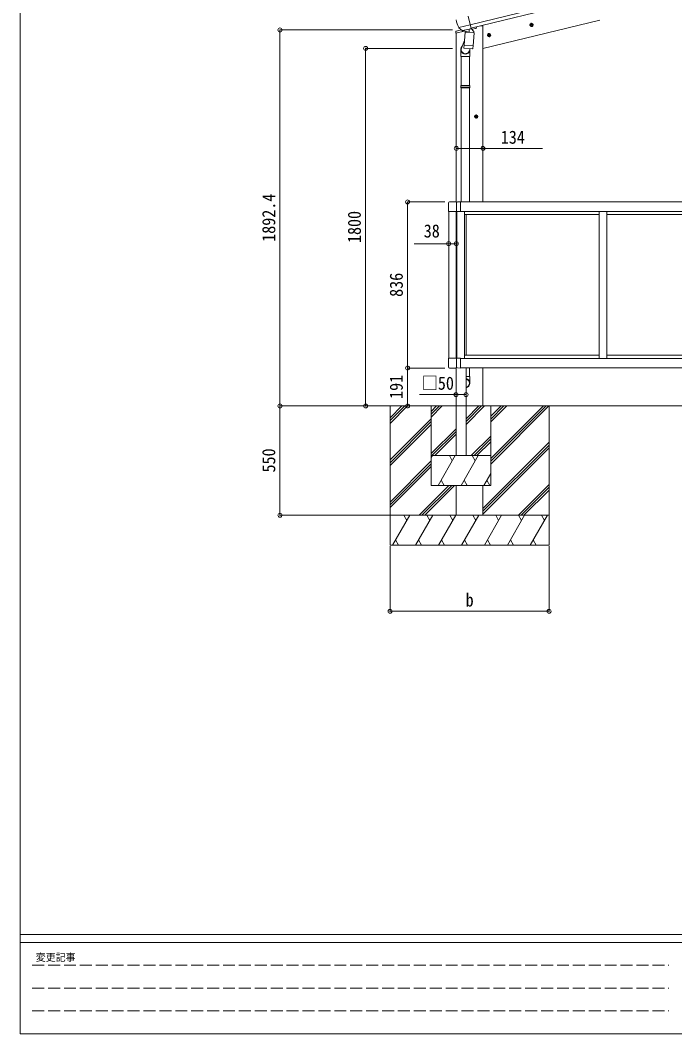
# Model space of a CAD drawing. Units: millimetres at full size, sheet at 1:20. Extents: x -5590 to 5652, y -3902 to 3858.
# Drawn here: x -5590 to -2298, y -3902 to 1199 of the extents above; entities that cross this region are included whole.
import ezdxf
from ezdxf.enums import TextEntityAlignment as Align

# ---------------------------------------------------------------- set-up
doc = ezdxf.new("R2010")
doc.units = ezdxf.units.MM
doc.header["$LTSCALE"] = 20
doc.header["$PDMODE"] = 32
doc.header["$PDSIZE"] = 20
doc.linetypes.add('DASHED3', pattern=[4, 3, -1])
for name, color, linetype, lineweight in [('0-0_0', 7, 'Continuous', 9), ('0-1_本体', 7, 'Continuous', 9), ('0-2_部品', 7, 'Continuous', 9), ('0-A_寸法', 6, 'Continuous', 9), ('1-0_FRAME', 7, 'Continuous', 9), ('1-1_GLASS', 4, 'Continuous', 9), ('1-2_GLASS_SEAL', 7, 'Continuous', 9), ('1-4_DIM2', 4, 'Continuous', 9), ('1-A', 6, 'Continuous', 9), ('F-0_240', 7, 'Continuous', 9)]:
    doc.layers.add(name, color=color, linetype=linetype, lineweight=lineweight)
doc.styles.add('ＭＳ ゴシック', font='')
doc.styles.get('ＭＳ ゴシック').set_extended_font_data('MS Gothic')

msp = doc.modelspace()

# ---------------------------------------------------------------- linework, layer by layer
at = {"layer": '0-0_0'}
for p, q in [((-3263.04, -741.97), (-3747.33, -741.97)), ((-3730.04, -741.97), (-3730.04, -1441.97)), ((-3730.04, -801.34), (-3670.67, -741.97)), ((-3730.04, -815.48), (-3656.53, -741.97)), ((-3730.04, -829.62), (-3642.39, -741.97)), ((-3263.04, -741.97), (-1253.69, -741.97)), ((-3223.04, -793.81), (-3171.2, -741.97)), ((-3223.04, -822.1), (-3142.91, -741.97)), ((-3223.04, -807.96), (-3157.05, -741.97)), ((-3223.04, -1005.94), (-2959.06, -741.97)), ((-3223.04, -1034.23), (-2930.78, -741.97)), ((-3223.04, -1020.09), (-2944.92, -741.97)), ((-2930.04, -741.97), (-2930.04, -1441.97)), ((-3730.04, -1013.47), (-3523.04, -806.47)), ((-3730.04, -1027.61), (-3523.04, -820.61)), ((-3730.04, -1041.75), (-3523.04, -834.75)), ((-3263.04, -1258.08), (-2930.04, -925.08)), ((-3263.04, -1272.22), (-2930.04, -939.22)), ((-3263.04, -1286.36), (-2930.04, -953.36)), ((-3730.04, -1225.6), (-3523.04, -1018.6)), ((-3730.04, -1239.74), (-3523.04, -1032.74)), ((-3730.04, -1253.88), (-3523.04, -1046.89)), ((-3584.28, -1291.97), (-3434.28, -1141.97)), ((-3570.14, -1291.97), (-3420.14, -1141.97)), ((-3556, -1291.97), (-3405.99, -1141.97)), ((-3084.8, -1291.97), (-2930.04, -1137.21)), ((-3070.66, -1291.97), (-2930.04, -1151.35)), ((-3056.52, -1291.97), (-2930.04, -1165.49)), ((-2930.04, -1291.97), (-3730.04, -1291.97)), ((-3717.34, -1441.97), (-3630.74, -1291.97)), ((-3645.74, -1317.95), (-3660.74, -1291.97)), ((-3601.87, -1441.97), (-3515.27, -1291.97)), ((-3530.27, -1317.95), (-3545.27, -1291.97)), ((-3486.4, -1441.97), (-3399.8, -1291.97)), ((-3414.8, -1317.95), (-3429.8, -1291.97)), ((-3370.93, -1441.97), (-3284.33, -1291.97)), ((-3299.33, -1317.95), (-3314.33, -1291.97)), ((-3255.46, -1441.97), (-3168.86, -1291.97)), ((-3183.86, -1317.95), (-3198.86, -1291.97)), ((-3139.99, -1441.97), (-3053.39, -1291.97)), ((-3083.39, -1291.97), (-3068.39, -1317.95)), ((-3024.52, -1441.97), (-2937.92, -1291.97)), ((-2967.92, -1291.97), (-2952.92, -1317.95)), ((-3702.34, -1415.99), (-3687.34, -1441.97)), ((-3586.87, -1415.99), (-3571.87, -1441.97)), ((-3471.4, -1415.99), (-3456.4, -1441.97)), ((-3355.93, -1415.99), (-3340.93, -1441.97)), ((-3240.46, -1415.99), (-3225.46, -1441.97)), ((-3124.99, -1415.99), (-3109.99, -1441.97)), ((-3009.52, -1415.99), (-2994.52, -1441.97)), ((-3730.04, -1441.97), (-2930.04, -1441.97))]:
    msp.add_line(p, q, dxfattribs=at)
at = {"layer": '0-1_本体', "color": 4}
for p, q in [((-3326.98, 1175.87), (-2843.94, 1293.19)), ((-3323, 1159.29), (-2839.91, 1276.63)), ((-3263.04, 1057.91), (-2674.26, 1199.27)), ((-3397.04, 1134.92), (-3397.04, 283.29)), ((-3263.04, 1171.03), (-3274.67, 1171.03)), ((-3263.04, 1171.03), (-3263.04, 285.13)), ((-3263.04, -550.87), (-3263.04, -741.97))]:
    msp.add_line(p, q, dxfattribs=at)
at = {"layer": '0-2_部品'}
for p, q in [((-3384.42, 1162.34), (-3326.91, 1176.14)), ((-3028.01, 1173.47), (-3008.57, 1178.14)), ((-3023.46, 1181.25), (-3025.59, 1174.06)), ((-3016.16, 1183), (-3023.46, 1181.25)), ((-3015.95, 1166.08), (-3020.62, 1185.53)), ((-3010.99, 1177.56), (-3016.16, 1183)), ((-3013.12, 1170.36), (-3010.99, 1177.56)), ((-3399.6, 1134.31), (-3356.9, 1144.56)), ((-3399.6, 1141.2), (-3399.6, 1134.31)), ((-3371.09, 1150.41), (-3397.3, 1144.12)), ((-3367.57, 1147.43), (-3383.94, 1161.92)), ((-3364.86, 1146.86), (-3357.34, 1148.67)), ((-3364.02, 1146.97), (-3362.49, 1147.33)), ((-3362.49, 1147.33), (-3325.79, 1156.15)), ((-3360.65, 1147.11), (-3360.71, 1146.37)), ((-3359.95, 1145.33), (-3334.13, 1138.89)), ((-3353.03, 1139.98), (-3357.71, 1073.14)), ((-3307.34, 1136.78), (-3353.03, 1139.98)), ((-3351.26, 1143.16), (-3351.49, 1139.87)), ((-3331.74, 1154.32), (-3332.76, 1139.71)), ((-3325.79, 1156.15), (-3324.26, 1156.51)), ((-3322.7, 1158.62), (-3321.76, 1158.55)), ((-3321.76, 1158.55), (-3308.45, 1143.23)), ((-3317.77, 1153.96), (-3298.88, 1158.49)), ((-3312.02, 1069.95), (-3307.34, 1136.78)), ((-3308.45, 1143.23), (-3308.89, 1136.89)), ((-3295.05, 1166.67), (-3295.05, 1163.35)), ((-3241.93, 1122.11), (-3222.49, 1126.78)), ((-3237.38, 1129.89), (-3239.51, 1122.7)), ((-3230.08, 1131.65), (-3237.38, 1129.89)), ((-3229.88, 1114.73), (-3234.55, 1134.17)), ((-3224.91, 1126.2), (-3230.08, 1131.65)), ((-3227.04, 1119.01), (-3224.91, 1126.2)), ((-3355.97, 1097.91), (-3370.67, 1059.36)), ((-3358.56, 1060.67), (-3357.69, 1073.14)), ((-3312.02, 1069.95), (-3357.71, 1073.14)), ((-3374.04, 1017.27), (-3374.04, 1051.63)), ((-3358.17, 1059.32), (-3358.17, 1059.32)), ((-3356.72, 1058.54), (-3315.02, 1055.62)), ((-3326.64, 1056.43), (-3331.18, 1045.11)), ((-3328.04, 1051.93), (-3328.04, 1017.27)), ((-3312.03, 1069.95), (-3312.92, 1057.25)), ((-3328.04, 1017.27), (-3374.04, 1017.27)), ((-3372.04, 1017.27), (-3372.04, 870.58)), ((-3330.04, 1017.27), (-3330.04, 870.58)), ((-3374.04, 868.58), (-3373.04, 870.58)), ((-3328.04, 868.58), (-3374.04, 868.58)), ((-3329.04, 870.58), (-3373.04, 870.58)), ((-3328.04, 868.58), (-3329.04, 870.58)), ((-3328.04, 868.58), (-3328.04, 860.58)), ((-3328.04, 860.58), (-3374.04, 860.58)), ((-3329.04, 858.58), (-3373.04, 858.58)), ((-3372.04, 858.58), (-3372.04, 285.13)), ((-3330.04, 858.58), (-3330.04, 285.13)), ((-3328.04, 860.58), (-3329.04, 858.58)), ((-3286.54, 714.53), (-3306.54, 714.53)), ((-3296.54, 722.04), (-3303.04, 718.29)), ((-3303.04, 718.29), (-3303.04, 710.78)), ((-3296.54, 704.53), (-3296.54, 724.53)), ((-3290.04, 718.29), (-3296.54, 722.04)), ((-3303.04, 710.78), (-3296.54, 707.03))]:
    msp.add_line(p, q, dxfattribs=at)
for points in [[(-3332.06, 1154.74), (-3322.33, 1157.07), (-3337.49, 1220.18)], [(-3025.59, 1174.06), (-3020.42, 1168.61), (-3013.12, 1170.36)], [(-3384.69, 1162.92), (-3384.1, 1162.07), (-3383.94, 1161.92)], [(-3332.06, 1154.74), (-3332.29, 1154.58), (-3357.06, 1148.64), (-3357.34, 1148.67)], [(-3239.51, 1122.7), (-3234.34, 1117.25), (-3227.04, 1119.01)], [(-3374.04, 868.58), (-3374.04, 860.58), (-3373.04, 858.58)], [(-3296.54, 707.03), (-3290.04, 710.78), (-3290.04, 718.29)]]:
    msp.add_lwpolyline(points, dxfattribs=at)
for centre, radius in [((-3018.29, 1175.81), 8.5), ((-3018.29, 1175.81), 7.7), ((-3018.29, 1175.81), 6.5), ((-3232.21, 1124.45), 8.5), ((-3232.21, 1124.45), 7.7), ((-3232.21, 1124.45), 6.5), ((-3296.54, 714.53), 8.5), ((-3296.54, 714.53), 7.7), ((-3296.54, 714.53), 6.5)]:
    msp.add_circle(centre, radius, dxfattribs=at)
for centre, radius, start, end in [((-3201.39, 1248.74), 202.4, 193.5, 205.09125), ((-3396.6, 1141.2), 3, 103.5, 180), ((-3364.14, 1147.45), 0.5, 248.23754, 283.5), ((-3361.15, 1147.14), 0.5, 356, 103.5), ((-3359.71, 1146.3), 1, 176, 256), ((-3333.78, 1139.86), 1.03, 250.03897, 351.96569), ((-3331.14, 1154.24), 0.604, 100.59842, 172.20595), ((-3324.37, 1157), 0.5, 283.5, 318.76246), ((-3300.05, 1163.35), 5, 283.5, 0), ((-3344.04, 1051.63), 30, 177.45142, 180), ((-3356.62, 1060.5), 1.95, 175.04017, 217.47766), ((-3356.58, 1060.53), 2, 217.40962, 266), ((-3314.88, 1057.62), 2, 266, 349.46843)]:
    msp.add_arc(centre, radius, start, end, dxfattribs=at)
for centre, major_axis, ratio, start_param, end_param in [((-3365.58, 1149.68), (-0.73, -2.92), 0.997631, 5.8041905, 6.6006116), ((-3365.52, 1149.91), (2.63, 3.16), 0.650902, 4.0958226, 4.1686332), ((-3365.55, 1149.78), (-0.73, -2.92), 0.997631, 0.3902369, 0.4789948), ((-3351.04, 1051.93), (23, 0), 0.996195, 2.3585569, 6.3253237), ((-3351.04, 1051.93), (21, 0), 0.996195, 2.7786684, 5.9512394)]:
    msp.add_ellipse(centre, major_axis=major_axis, ratio=ratio, start_param=start_param, end_param=end_param, dxfattribs=at)
at = {"layer": '0-A_寸法'}
for p, q in [((-4283.88, 1150.43), (-3415.57, 1150.43)), ((-4283.88, 1150.43), (-4283.88, -741.97)), ((-3853.22, 1058.01), (-3415.57, 1058.01)), ((-3853.22, -741.97), (-3853.22, 1058.01)), ((-3397.04, 554.08), (-3263.04, 554.08)), ((-3263.04, 554.08), (-2963.04, 554.08)), ((-3642.31, 285.03), (-3454.05, 285.03)), ((-3642.31, 285.03), (-3642.31, -550.97)), ((-4283.88, -741.97), (-3730.04, -741.97)), ((-4283.88, -1291.97), (-4283.88, -741.97)), ((-3853.22, -741.97), (-3415.57, -741.97)), ((-4283.88, -1291.97), (-3730.04, -1291.97)), ((-3730.04, -1775.29), (-3730.04, -1447.83)), ((-2930.04, -1775.29), (-2930.04, -1447.83)), ((-2930.04, -1775.29), (-3730.04, -1775.29))]:
    msp.add_line(p, q, dxfattribs=at)
for p in [(-4283.88, 1150.43), (-3853.22, 1058.01), (-3397.04, 554.08), (-3263.04, 554.08), (-3642.31, 285.03), (-3642.31, -550.97), (-4283.88, -741.97), (-3853.22, -741.97), (-4283.88, -1291.97), (-3730.04, -1775.29), (-2930.04, -1775.29)]:
    msp.add_point(p, dxfattribs=at)
at = {"layer": '1-0_FRAME', "color": 6}
for p, q in [((-3435.04, 74.81), (-3609.24, 74.81)), ((-3435.04, 74.81), (-3397.04, 74.81)), ((-3581.39, -685.12), (-3348.04, -685.12))]:
    msp.add_line(p, q, dxfattribs=at)
at = {"layer": '1-0_FRAME'}
for p, q in [((-3398.04, -549.32), (-3398.04, -991.97)), ((-3348.04, -550.65), (-3348.04, -991.97)), ((-3331.02, -550.66), (-3331.02, -593.31)), ((-3329.02, -593.31), (-3348.04, -593.31)), ((-3329.02, -627.97), (-3329.02, -593.31)), ((-3523.04, -741.97), (-3523.04, -1141.97)), ((-3523.04, -769.31), (-3495.7, -741.97)), ((-3523.04, -783.46), (-3481.55, -741.97)), ((-3523.04, -797.6), (-3467.41, -741.97)), ((-3348.04, -834.73), (-3255.28, -741.97)), ((-3348.04, -820.59), (-3269.42, -741.97)), ((-3348.04, -806.45), (-3283.56, -741.97)), ((-3223.04, -1141.97), (-3223.04, -741.97)), ((-3523.04, -981.45), (-3398.04, -856.45)), ((-3519.42, -991.97), (-3398.04, -870.59)), ((-3505.28, -991.97), (-3398.04, -884.73)), ((-3321.43, -991.97), (-3223.04, -893.58)), ((-3307.29, -991.97), (-3223.04, -907.72)), ((-3293.15, -991.97), (-3223.04, -921.86)), ((-3523.04, -1001.78), (-3517.38, -991.97)), ((-3523.04, -991.97), (-3223.04, -991.97)), ((-3488.51, -1141.97), (-3401.91, -991.97)), ((-3416.91, -1017.95), (-3431.91, -991.97)), ((-3373.04, -1141.97), (-3286.44, -991.97)), ((-3301.44, -1017.95), (-3316.44, -991.97)), ((-3473.51, -1115.99), (-3458.51, -1141.97)), ((-3358.04, -1115.99), (-3343.04, -1141.97)), ((-3257.57, -1141.97), (-3223.04, -1082.17)), ((-3242.57, -1115.99), (-3227.57, -1141.97)), ((-3523.04, -1141.97), (-3223.04, -1141.97)), ((-3398.04, -1141.97), (-3398.04, -1291.97)), ((-3263.04, -1141.97), (-3263.04, -1291.97))]:
    msp.add_line(p, q, dxfattribs=at)
for centre, major_axis, ratio, start_param, end_param in [((-3352.02, -626.22), (-23, 0), 0.996195, 3.1415927, 4.5386171), ((-3352.02, -627.97), (-23, 0), 0.996195, 3.1415927, 4.5386171), ((-3352.02, -627.97), (21, 0), 0.996195, 4.9029045, 7.6634661), ((-3352.02, -627.97), (0, -23.43), 0.981806, 0.1737718, 1.5707963)]:
    msp.add_ellipse(centre, major_axis=major_axis, ratio=ratio, start_param=start_param, end_param=end_param, dxfattribs=at)
at = {"layer": '1-0_FRAME', "color": 6}
for p in [(-3435.04, 74.81), (-3397.04, 74.81), (-3398.04, -685.12), (-3348.04, -685.12)]:
    msp.add_point(p, dxfattribs=at)
at = {"layer": '1-1_GLASS'}
for p, q in [((-3435.05, 236.43), (-3435.05, -502.29)), ((-3397.04, -502.17), (-3397.04, 236.43))]:
    msp.add_line(p, q, dxfattribs=at)
at = {"layer": '1-2_GLASS_SEAL'}
for p, q in [((-3436.05, 236.43), (-3436.05, 280.13)), ((-3430.55, 285.63), (-3401.55, 285.63)), ((-3396.05, 280.13), (-3396.05, 236.43)), ((-3395.54, 272.13), (-3396.05, 272.13)), ((-3396.05, 236.43), (-3436.05, 236.43)), ((-3395.54, 237.13), (-3396.05, 237.13)), ((-3436.05, -502.17), (-3436.05, -545.87)), ((-3396.05, -502.17), (-3436.05, -502.17)), ((-3396.05, -545.87), (-3396.05, -502.17)), ((-3430.55, -551.37), (-3401.55, -551.37))]:
    msp.add_line(p, q, dxfattribs=at)
for centre, start, end in [((-3430.55, 280.13), 90, 180), ((-3401.55, 280.13), 0, 90), ((-3430.55, -545.87), 180, 270), ((-3401.55, -545.87), 270, 0)]:
    msp.add_arc(centre, 5.5, start, end, dxfattribs=at)
at = {"layer": '1-4_DIM2'}
for p, q in [((-3395.54, 272.13), (-3396.05, 272.13)), ((-3395.54, 279.34), (-3395.54, 236.43)), ((-3375.04, 285.62), (-3390.33, 284.83)), ((-3375.04, 285.62), (-3375.04, 236.43)), ((-1943.04, 285.13), (-3375.04, 285.13)), ((-3395.54, 237.13), (-3396.05, 237.13)), ((-3375.04, 236.43), (-3395.54, 236.43)), ((-3395.04, -502.17), (-3395.04, 236.43)), ((-1943.04, 236.63), (-3375.04, 236.63)), ((-3355.04, -502.37), (-3355.04, 236.63)), ((-2679.04, 221.13), (-3355.04, 221.13)), ((-3347.04, -486.87), (-3347.04, 221.13)), ((-2679.04, -502.37), (-2679.04, 236.63)), ((-2639.04, -502.37), (-2639.04, 236.63)), ((-1963.04, 221.13), (-2639.04, 221.13)), ((-3396.05, -545.87), (-3396.05, -502.17)), ((-3395.54, -502.99), (-3396.05, -502.99)), ((-3375.04, -502.17), (-3395.54, -502.17)), ((-3395.54, -545.07), (-3395.54, -502.17)), ((-3375.04, -551.37), (-3375.04, -502.17)), ((-1943.04, -502.37), (-3375.04, -502.37)), ((-2679.04, -486.87), (-3355.04, -486.87)), ((-1963.04, -486.87), (-2639.04, -486.87)), ((-3395.54, -537.99), (-3396.05, -537.99)), ((-3375.04, -551.37), (-3390.33, -550.57)), ((-3375.04, -550.87), (-1943.04, -550.87))]:
    msp.add_line(p, q, dxfattribs=at)
for centre, start, end in [((-3390.04, 279.34), 93, 180), ((-3401.55, -545.87), 270, 0), ((-3390.04, -545.07), 180, 267)]:
    msp.add_arc(centre, 5.5, start, end, dxfattribs=at)
at = {"layer": '1-A'}
for p, q in [((-3642.31, -550.97), (-3454.05, -550.97)), ((-3642.31, -741.97), (-3642.31, -550.97)), ((-3642.31, -741.97), (-3454.05, -741.97))]:
    msp.add_line(p, q, dxfattribs=at)
for p in [(-3642.31, -550.97), (-3642.31, -741.97)]:
    msp.add_point(p, dxfattribs=at)
at = {"layer": 'F-0_240', "color": 5}
for p, q in [((-5590.3, 3858.23), (-5590.3, -3901.77)), ((-5590.3, -3401.77), (5369.7, -3401.77)), ((-5590.3, -3441.77), (3591.86, -3441.77)), ((-5590.3, -3901.77), (5369.7, -3901.77))]:
    msp.add_line(p, q, dxfattribs=at)
at = {"layer": 'F-0_240', "color": 4, "linetype": 'DASHED3'}
for p, q in [((-5530.3, -3556.77), (-2328.14, -3556.77)), ((-5530.3, -3671.77), (-2328.14, -3671.77)), ((-5530.3, -3786.77), (-2328.14, -3786.77))]:
    msp.add_line(p, q, dxfattribs=at)

# ---------------------------------------------------------------- texts
at = {"layer": '0-A_寸法', "color": 7, "style": 'ＭＳ ゴシック', "width": 0.9}
for s, p in [('134', (-3173.04, 558.08)), ('b', (-3350.04, -1771.29))]:
    msp.add_text(s, height=65.98, dxfattribs=at).set_placement(p, align=Align.BOTTOM_LEFT)
for s, p in [('1892.4', (-4287.88, 84.23)), ('1800', (-3857.22, 78.02)), ('836', (-3646.31, -192.97)), ('550', (-4287.88, -1076.97))]:
    msp.add_text(s, height=65.98, rotation=90, dxfattribs=at).set_placement(p, align=Align.BOTTOM_LEFT)
at = {"layer": '1-0_FRAME', "style": 'ＭＳ ゴシック', "width": 0.9}
for s, p in [('38', (-3560.78, 86.22)), ('□50', (-3570.77, -680.23))]:
    msp.add_text(s, height=65.98, dxfattribs=at).set_placement(p, align=Align.BOTTOM_LEFT)
at = {"layer": '1-A', "color": 7, "style": 'ＭＳ ゴシック', "width": 0.9}
msp.add_text('191', height=65.98, rotation=90, dxfattribs=at).set_placement((-3646.31, -706.47), align=Align.BOTTOM_LEFT)
at = {"layer": 'F-0_240', "style": 'ＭＳ ゴシック'}
msp.add_text('変更記事', height=36.66, dxfattribs=at).set_placement((-5512.15, -3546.77), align=Align.BOTTOM_LEFT)

doc.saveas('drawing.dxf')
